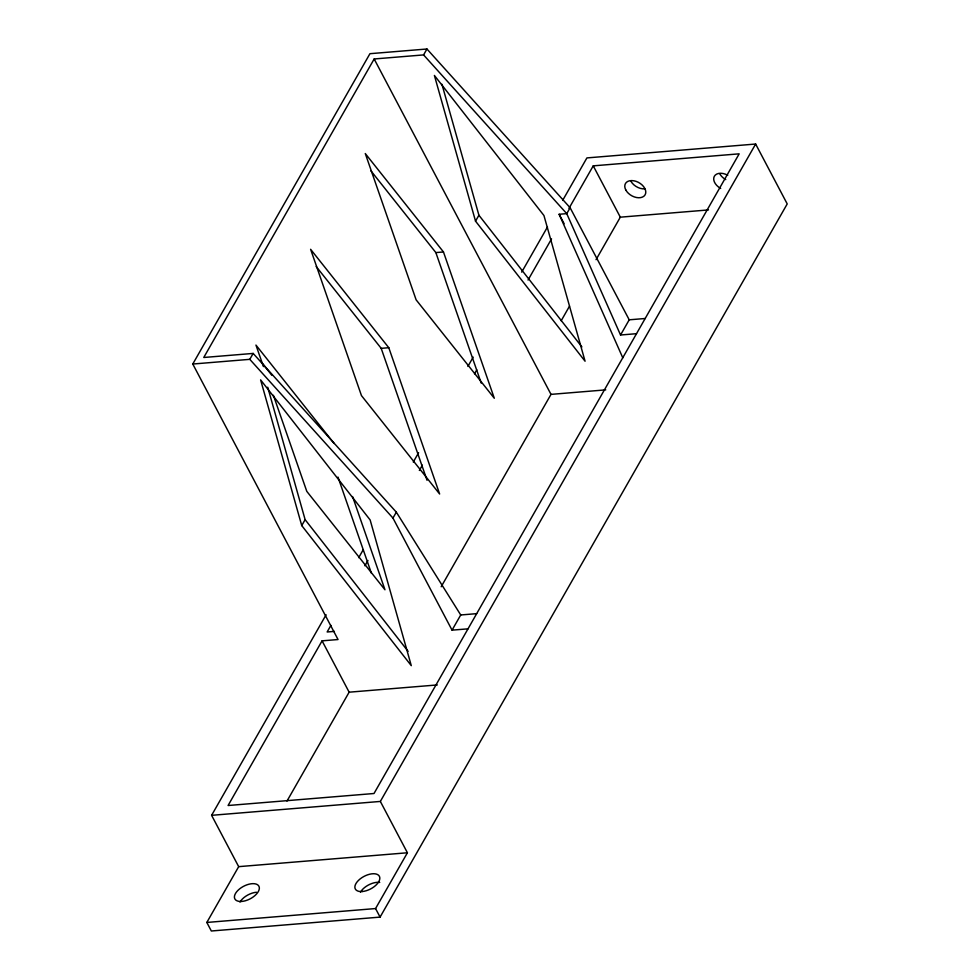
<?xml version="1.0" encoding="UTF-8"?>
<svg xmlns="http://www.w3.org/2000/svg" width="980" height="980" viewBox="0 0 980 980"><rect width="100%" height="100%" fill="white"/><g stroke="black" fill="none" stroke-linecap="round" stroke-linejoin="round"><path stroke-width="1.47" d="M568.988 208.336L593.243 165.853L739.177 153.835L374.005 793.506L228.071 805.511L322.077 640.846L338.039 639.536L192.778 364.033L369.938 53.692L426.949 49L570.115 207.736L629.221 319.811L620.548 335.001L636.51 333.69M620.548 335.001L566.746 213.64L423.58 54.917L374.164 58.972L203.754 357.492L253.159 353.425L396.324 512.16L460.723 614.975L452.05 630.152L392.955 518.065L249.79 359.341L192.778 364.033M249.79 359.341L253.159 353.425M423.58 54.917L426.949 49M301.742 525.574L260.607 379.873L370.146 519.951L411.282 665.653L301.742 525.574L305.123 519.67L267.724 387.21M475.533 221.149L434.397 75.448L543.937 215.514L585.072 361.216L475.533 221.149L478.914 215.232L441.931 84.256M562.643 200.422L586.91 157.915L755.641 144.036L787.222 203.926L380.081 917.109L211.337 931L206.829 922.45L238.679 866.651L211.607 815.323L326.095 614.779M358.692 557.669L363.237 549.707M413.278 462.046L418.595 452.748M467.877 366.434L473.181 357.137M521.703 272.134L547.477 226.98M330.909 625.363L327.136 631.99L334.388 631.389M364.928 565.779L367.953 560.487M419.354 470.461L422.368 465.157M474.528 373.809L476.795 369.827M528.048 280.047L551.544 238.887M392.955 518.065L396.324 512.16M570.115 207.736L566.746 213.64L559.139 214.265L622.79 357.823M286.981 801.077L349.137 692.186L437.313 684.934M561.185 320.766L569.515 306.152M596.048 259.675L620.316 217.18L708.479 209.928M441.184 586.751L551.005 394.377L605.738 389.869M211.607 815.323L380.35 801.432L755.641 144.036M206.829 922.45L375.56 908.558L407.411 852.772L380.35 801.432M370.869 170.765L435.855 252.583L443.462 251.958L494.3 398.248L416.12 299.831L365.283 153.542L443.462 251.958M629.221 319.811L645.171 318.5M316.197 266.536L381.196 348.341L388.791 347.716L439.628 494.006L361.461 395.602L310.611 249.3L388.791 347.716M460.723 614.975L476.684 613.652M452.05 630.152L468.011 628.842M238.679 866.651L407.411 852.772M334.119 443.475L255.952 345.07L263.424 366.581M261.538 362.294L271.889 375.34M478.914 215.232L581.899 346.932M305.123 519.67L408.109 651.357M593.243 165.853L620.316 217.18M559.139 214.265L564.137 223.746M374.164 58.972L551.005 394.377M322.077 640.846L349.137 692.186M375.56 908.558L380.081 917.109M435.855 252.583L481.217 383.094M381.196 348.341L427.047 480.298M352.567 496.541L384.969 589.776L306.789 491.36L273.396 395.271M337.99 477.089L371.383 573.19M720.68 188.454A11.331 7.485 29.7 0 1 714.298 176.351A11.331 7.485 29.7 0 1 727.736 175.249M725.739 179.585A11.331 7.485 29.7 0 1 719.773 173.766M644.852 188.858A11.331 7.485 29.7 0 1 630.838 181.079M239.99 902.053A13.598 7.081 -27.8 0 1 256.454 892.253M360.469 892.143A13.598 7.081 -27.8 0 1 379.713 882.404M625.779 189.949A11.331 7.485 29.7 0 0 643.933 196.184A11.331 7.485 29.7 0 0 636.13 181.374A11.331 7.485 29.7 0 0 625.779 189.949M241.815 901.429A13.598 7.081 -27.8 0 0 259.284 887.317A13.598 7.081 -27.8 0 0 239.537 888.946A13.598 7.081 -27.8 0 0 241.815 901.429M362.294 891.518A13.598 7.081 -27.8 0 0 379.762 877.406A13.598 7.081 -27.8 0 0 360.015 879.023A13.598 7.081 -27.8 0 0 362.294 891.518"/></g></svg>
